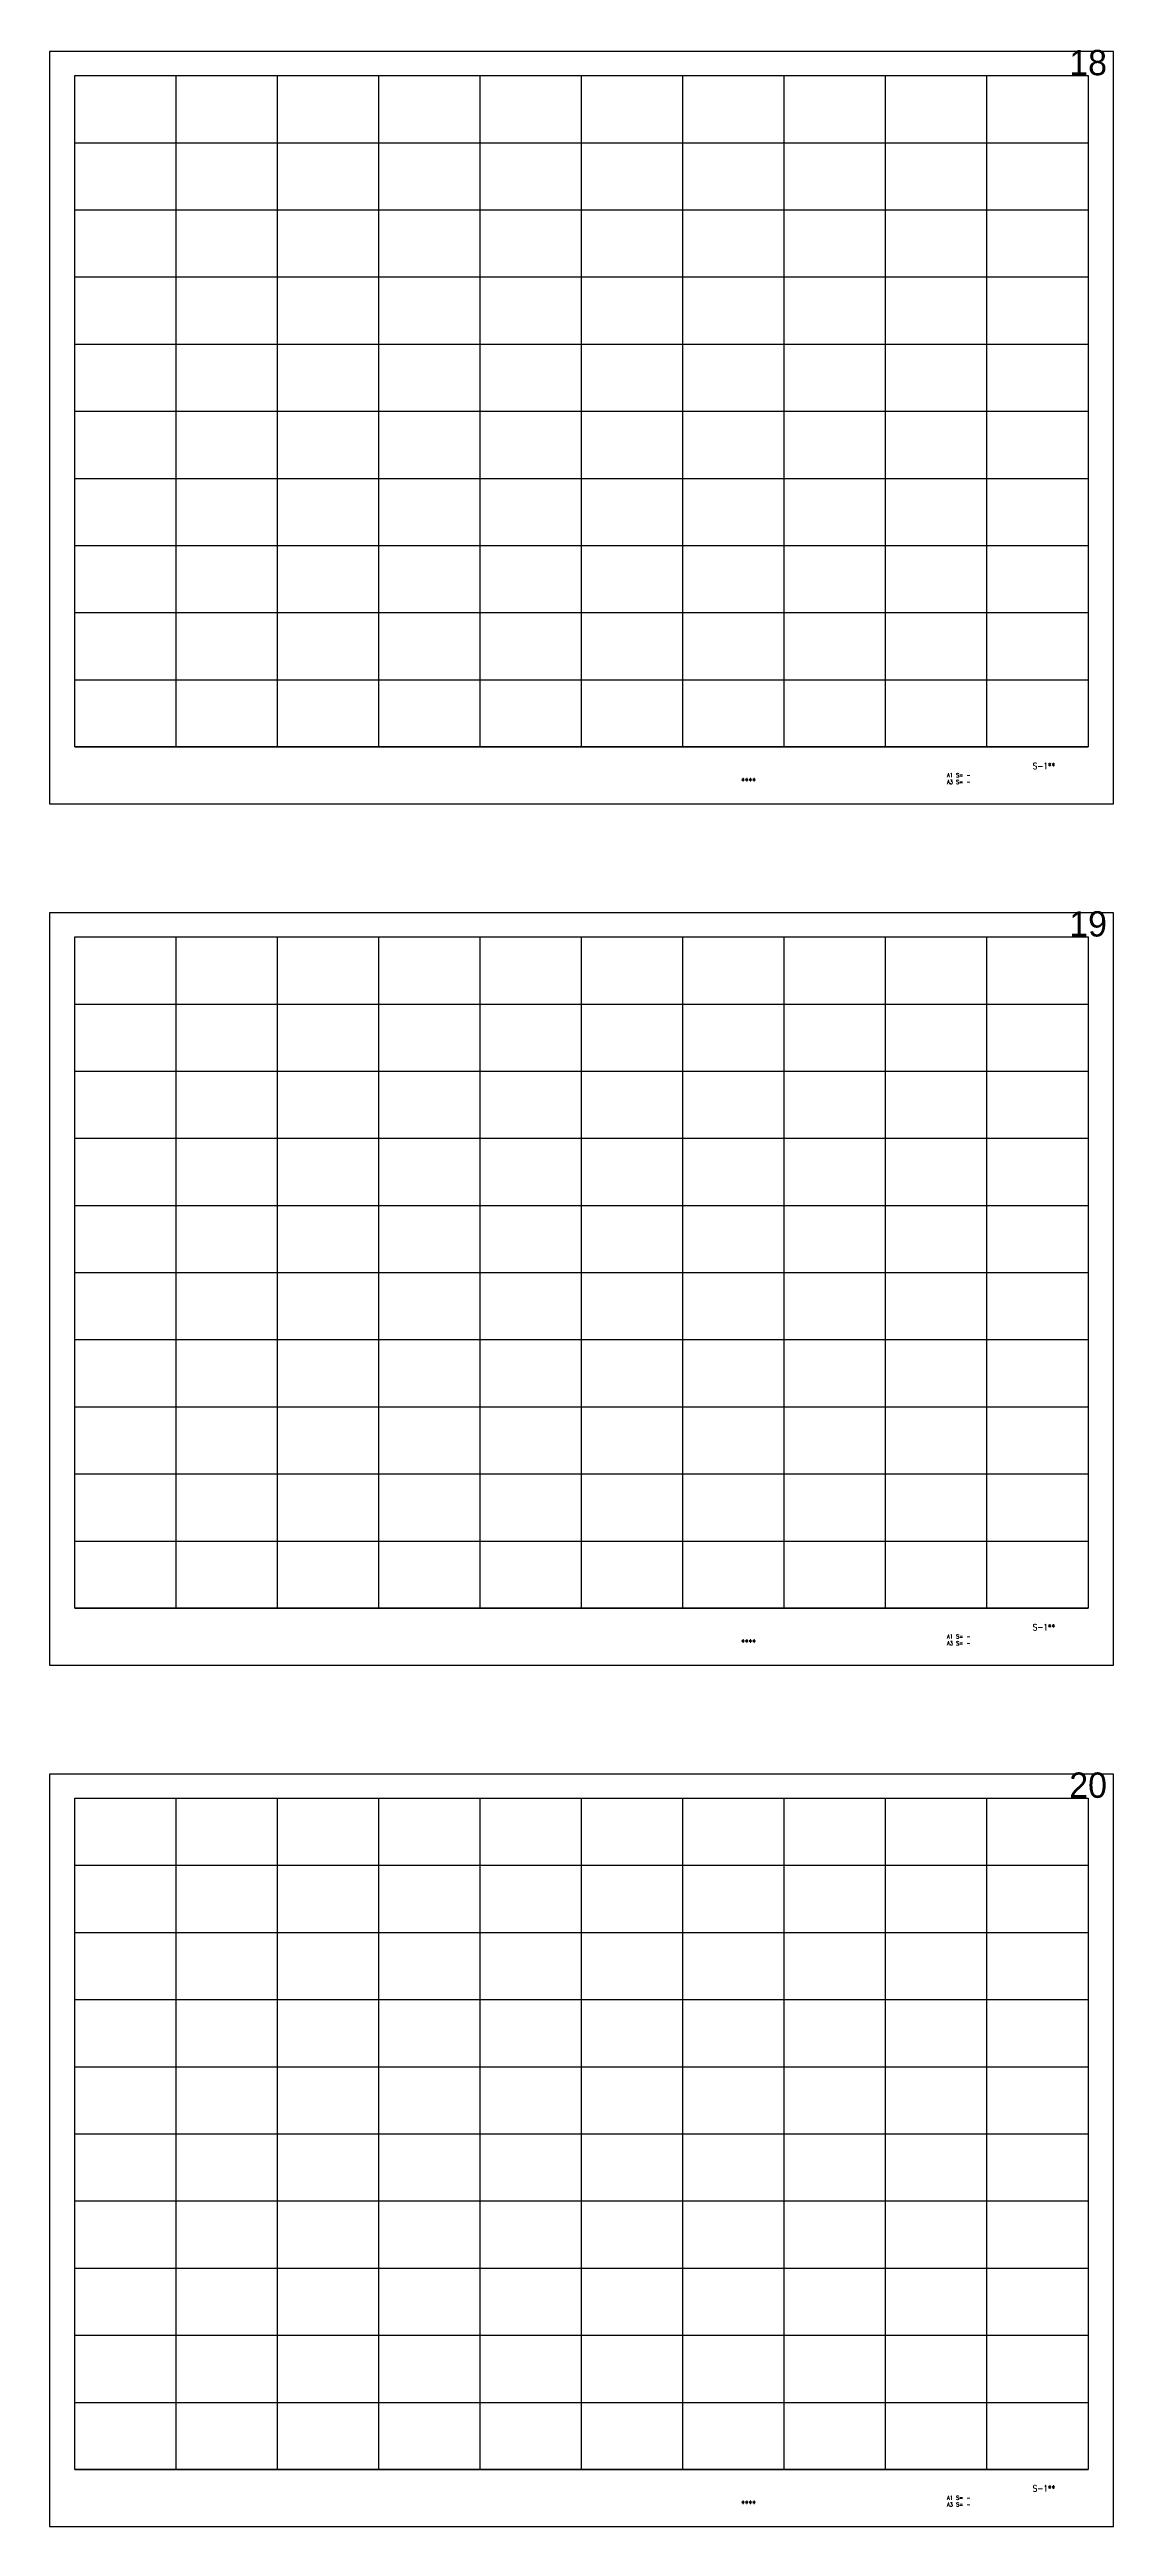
# Model space of a CAD drawing. Extents: x -180000 to 810000, y -1678500 to 210463.
# Drawn here: x 300000 to 510000, y -1678500 to -1189605 of the extents above; entities that cross this region are included whole.
import ezdxf

# ---------------------------------------------------------------- set-up
doc = ezdxf.new("R2010")
doc.units = 0
doc.header["$MEASUREMENT"] = 0
doc.layers.add('99_レイアウト枠', color=251, linetype='CONTINUOUS', plot=False)
doc.layers.add('99_頁番号', color=6, linetype='CONTINUOUS')
doc.styles.add('DRACAD', font='txt', dxfattribs={"width": 0.85, "bigfont": 'extfont2'})
doc.styles.get("Standard").update_dxf_attribs({"font": 'Osaka.ttc'})

msp = doc.modelspace()

# ---------------------------------------------------------------- linework, layer by layer
at = {"layer": '99_レイアウト枠'}
for p, q in [((305000, -1327250), (305000, -1194750)), ((325000, -1327250), (325000, -1194750)), ((345000, -1327250), (345000, -1194750)), ((365000, -1327250), (365000, -1194750)), ((385000, -1327250), (385000, -1194750)), ((405000, -1327250), (405000, -1194750)), ((425000, -1327250), (425000, -1194750)), ((445000, -1327250), (445000, -1194750)), ((465000, -1327250), (465000, -1194750)), ((485000, -1327250), (485000, -1194750)), ((305000, -1208000), (505000, -1208000)), ((305000, -1221250), (505000, -1221250)), ((305000, -1234500), (505000, -1234500)), ((305000, -1247750), (505000, -1247750)), ((305000, -1261000), (505000, -1261000)), ((305000, -1274250), (505000, -1274250)), ((305000, -1287500), (505000, -1287500)), ((305000, -1300750), (505000, -1300750)), ((305000, -1314000), (505000, -1314000)), ((305000, -1327250), (505000, -1327250)), ((305000, -1497250), (305000, -1364750)), ((325000, -1497250), (325000, -1364750)), ((345000, -1497250), (345000, -1364750)), ((365000, -1497250), (365000, -1364750)), ((385000, -1497250), (385000, -1364750)), ((405000, -1497250), (405000, -1364750)), ((425000, -1497250), (425000, -1364750)), ((445000, -1497250), (445000, -1364750)), ((465000, -1497250), (465000, -1364750)), ((485000, -1497250), (485000, -1364750)), ((305000, -1378000), (505000, -1378000)), ((305000, -1391250), (505000, -1391250)), ((305000, -1404500), (505000, -1404500)), ((305000, -1417750), (505000, -1417750)), ((305000, -1431000), (505000, -1431000)), ((305000, -1444250), (505000, -1444250)), ((305000, -1457500), (505000, -1457500)), ((305000, -1470750), (505000, -1470750)), ((305000, -1484000), (505000, -1484000)), ((305000, -1497250), (505000, -1497250)), ((305000, -1667250), (305000, -1534750)), ((325000, -1667250), (325000, -1534750)), ((345000, -1667250), (345000, -1534750)), ((365000, -1667250), (365000, -1534750)), ((385000, -1667250), (385000, -1534750)), ((405000, -1667250), (405000, -1534750)), ((425000, -1667250), (425000, -1534750)), ((445000, -1667250), (445000, -1534750)), ((465000, -1667250), (465000, -1534750)), ((485000, -1667250), (485000, -1534750)), ((305000, -1548000), (505000, -1548000)), ((305000, -1561250), (505000, -1561250)), ((305000, -1574500), (505000, -1574500)), ((305000, -1587750), (505000, -1587750)), ((305000, -1601000), (505000, -1601000)), ((305000, -1614250), (505000, -1614250)), ((305000, -1627500), (505000, -1627500)), ((305000, -1640750), (505000, -1640750)), ((305000, -1654000), (505000, -1654000)), ((305000, -1667250), (505000, -1667250))]:
    msp.add_line(p, q, dxfattribs=at)
for points in [[(300000, -1338500), (510000, -1338500), (510000, -1190000), (300000, -1190000)], [(305000, -1194750), (505000, -1194750), (505000, -1327250), (305000, -1327250)], [(300000, -1508500), (510000, -1508500), (510000, -1360000), (300000, -1360000)], [(305000, -1364750), (505000, -1364750), (505000, -1497250), (305000, -1497250)], [(300000, -1678500), (510000, -1678500), (510000, -1530000), (300000, -1530000)], [(305000, -1534750), (505000, -1534750), (505000, -1667250), (305000, -1667250)]]:
    msp.add_lwpolyline(points, close=True, dxfattribs=at)

# ---------------------------------------------------------------- texts
at = {"layer": '99_レイアウト枠', "char_height": 5000, "attachment_point": 8}
for s, insert in [('18', (505000, -1194750)), ('19', (505000, -1364750)), ('20', (505000, -1534750))]:
    msp.add_mtext(s, dxfattribs=dict(at, insert=insert))
at = {"layer": '99_頁番号', "attachment_point": 4, "style": 'DRACAD'}
for s, insert, char_height in [('{  ****  }', (434630.6, -1334003.9), 1250), ('A1 S= - ^JA3 S= - ', (477130.6, -1333507.5), 800), ('{S-1**}', (494058.6, -1331003.9), 1250), ('{S-1**}', (494058.6, -1501003.9), 1250), ('{  ****  }', (434630.6, -1504003.9), 1250), ('A1 S= - ^JA3 S= - ', (477130.6, -1503507.5), 800), ('{S-1**}', (494058.6, -1671003.9), 1250), ('{  ****  }', (434630.6, -1674003.9), 1250), ('A1 S= - ^JA3 S= - ', (477130.6, -1673507.5), 800)]:
    msp.add_mtext(s, dxfattribs=dict(at, insert=insert, char_height=char_height))

doc.saveas('drawing.dxf')
